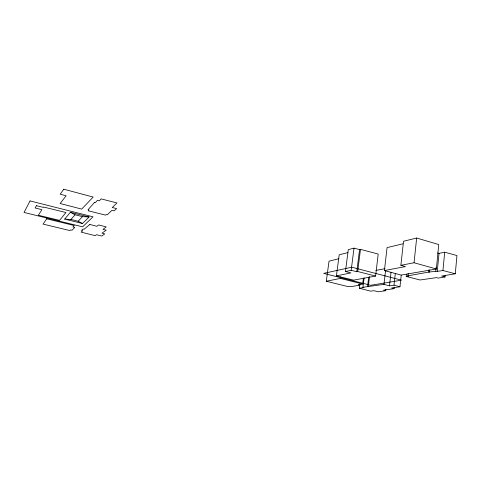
<?xml version="1.0" encoding="UTF-8"?>
<svg xmlns="http://www.w3.org/2000/svg" width="481" height="481" viewBox="0 0 481 481"><rect width="100%" height="100%" fill="white"/><g stroke="black" fill="none" stroke-linecap="round" stroke-linejoin="round"><path stroke-width="0.72" d="M445.159 275.487L445.021 276.966L441.6 276.07L455.291 273.785L456.95 255.561L444.703 252.182L439.021 253.397L437.518 252.988M408.201 273.581L407.96 275.817L428.715 272.084C433.465 271.428 438.185 271.458 442.947 270.514L444.703 252.182M435.744 271.122L436.099 267.496M384.409 270.562L401.142 275.072L436.363 268.987L438.756 244.558L416.666 238.029L403.529 241.258L400.865 265.314L405.435 266.576L384.409 270.562L387.073 247.619L402.988 243.795M437.253 271.518L439.021 253.397M428.715 272.084L428.938 269.847M429.383 272.258L429.605 270.021M400.865 265.314L414.045 262.752L416.666 238.029M445.021 276.966L438.233 278.078L436.483 277.621L420.027 279.99L406.198 276.437L406.439 274.218M394.282 287.181L394.119 288.66L391.6 287.987L399.97 286.79L401.238 275.246M364.111 277.898L362.957 287.271L383.958 284.367L389.496 285.846L393.987 285.179L395.286 273.599M359.884 283.958L359.355 288.239L370.641 291.167L373.959 290.692L378.132 291.781L385.696 290.734L385.864 289.285M389.496 285.846L391.041 272.216M383.958 284.367L385.54 270.701M336.405 275.878L353.625 280.134L375.589 276.052L378.204 254.058L360.479 249.362L359.56 249.603L354.016 248.136L348.28 249.651L345.436 271.518L350.908 272.901L336.405 275.878L339.201 254.822L347.901 252.585M367.55 286.568L368.699 277.098M368.296 286.766L369.534 276.575M338.919 258.688L329.034 261.171L326.298 281.241L348.208 286.658L350.324 286.291L351.509 286.586L359.95 285.119L358.453 284.74L362.68 284.006L363.408 278.12M345.436 271.518L351.178 270.304L356.776 271.717L359.56 249.603M356.776 271.717L357.696 271.524L360.479 249.362M351.178 270.304L354.016 248.136M326.298 281.241L340.422 278.427L340.614 276.942M64.652 219.095L70.4 212.295L89.069 216.997L82.491 223.515L64.652 219.095L70.911 219.456L78.096 221.242L82.491 223.515M70.911 219.456L75.096 214.779L82.51 216.636L89.069 216.997M78.096 221.242L82.51 216.636M375.835 270.412L385.077 268.675M406.198 276.437L408.664 275.998L407.96 275.817M359.355 288.239L363.967 287.536L362.957 287.271M394.119 288.66L383.483 290.157L385.696 290.734M340.422 278.427L362.68 284.006M357.696 271.524L375.589 276.052M442.947 270.514L455.291 273.785M393.987 285.179L399.97 286.79M414.045 262.752L436.363 268.987M70.4 212.295L75.096 214.779M30.05 200.926L24.05 212.434L82.624 226.852L93.013 216.823L30.05 200.926M36.406 205.688L35.077 207.966L41.907 209.65L38.342 215.26L59.566 220.376L65.957 212.536L43.615 207.04L43.398 207.401L36.406 205.688M46.693 218.807L43.049 224.104L69.949 230.585L70.629 229.882L72.078 230.231L74.765 227.405L72.908 226.948L74.248 225.523L46.693 218.807M63.781 189.219L60.161 194.198L66.131 195.779L60.143 203.517L81.686 209.097L93.17 197.06L63.781 189.219M94.535 202.405L88.077 209.704L88.967 209.92L88.197 210.786L105.598 215.121L106.205 214.55L107.251 214.815L112.031 210.263L114.25 210.822L116.618 208.598L112.265 207.497L116.967 202.946L101.142 198.887L99.314 200.872L97.384 200.385L95.382 202.615L94.535 202.405M89.845 224.477L84.127 229.257L83.177 229.016L81.505 230.411L82.774 230.73L81.091 232.125L95.238 235.678L96.519 234.716L101.762 236.039L104.768 233.904L101.984 233.201L106.181 230.171L102.976 229.347L106.235 226.918L98.593 224.946L96.885 226.28L89.845 224.477M351.815 267.214L323.695 273.364L370.731 285.287L401.485 280.176L351.815 267.214"/></g></svg>
